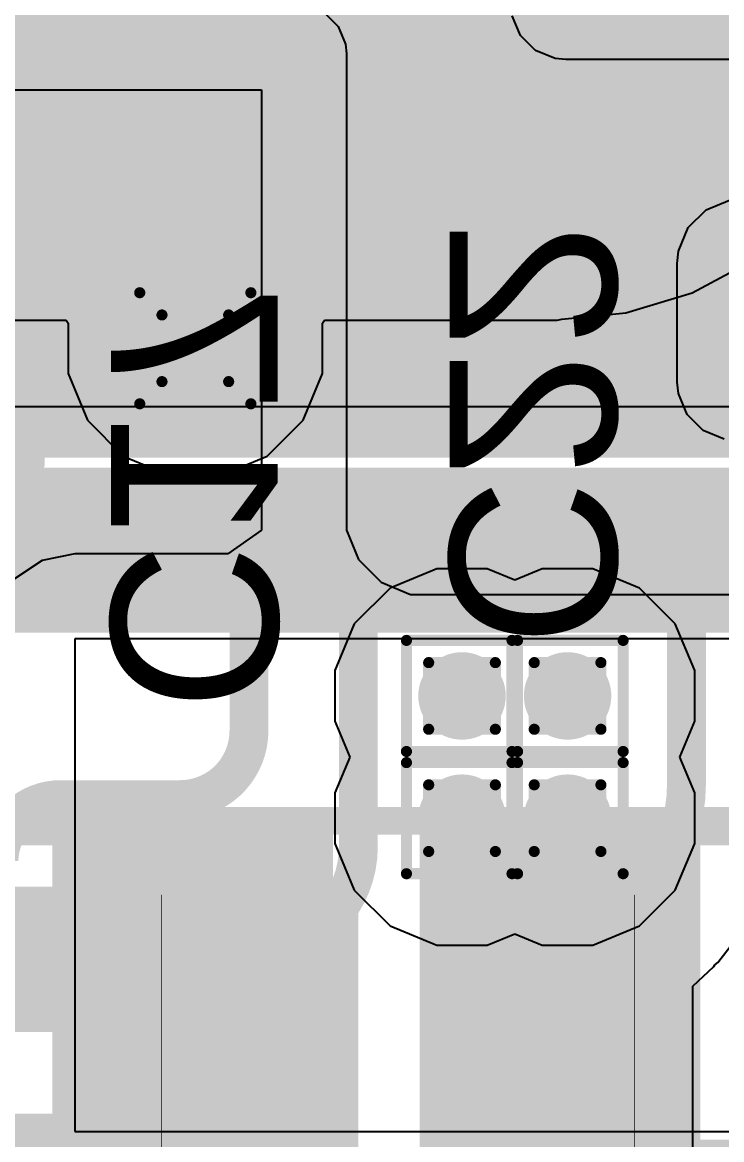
# Model space of a CAD drawing. Header units: inches. Extents: x -12 to 5357, y -8 to 5291.
# Drawn here: x 26.41 to 29.61, y 24.81 to 29.91 of the extents above; entities that cross this region are included whole.
import ezdxf

# ---------------------------------------------------------------- set-up
doc = ezdxf.new("R2010")
doc.units = ezdxf.units.IN
for name, color, linetype in [('Bottom Layer', 5, 'Continuous'), ('Bottom Overlay', 54, 'Continuous'), ('Bottom Paste', 16, 'Continuous'), ('Bottom Solder', 6, 'Continuous'), ('Drill Drawing', 1, 'Continuous'), ('Ground', 16, 'Continuous'), ('Power', 76, 'Continuous'), ('Top Layer', 1, 'Continuous'), ('Top Overlay', 2, 'Continuous'), ('Top Paste', 8, 'Continuous'), ('Top Solder', 216, 'Continuous'), ('Via Holes', 16, 'Continuous')]:
    doc.layers.add(name, color=color, linetype=linetype)
doc.styles.add('Arial', font='', dxfattribs={"height": 0.2})
doc.styles.get('Arial').set_extended_font_data('Arial')

# ---------------------------------------------------------------- blocks, each defined once
blk = doc.blocks.new('48_UFQFPN_7_7__19')
at = {"layer": 'Top Layer'}
for points in [[(-2.8, 2.8), (2.8, 2.8), (2.8, -2.8), (-2.8, -2.8)], [(-3.6, 2.4), (-3.05, 2.4), (-3.05, 2.1), (-3.6, 2.1)], [(-3.6, 1.9), (-3.05, 1.9), (-3.05, 1.6), (-3.6, 1.6)], [(-3.6, 1.4), (-3.05, 1.4), (-3.05, 1.1), (-3.6, 1.1)], [(-3.6, 0.9), (-3.05, 0.9), (-3.05, 0.6), (-3.6, 0.6)], [(-3.6, 0.4), (-3.05, 0.4), (-3.05, 0.1), (-3.6, 0.1)], [(-3.6, -0.1), (-3.05, -0.1), (-3.05, -0.4), (-3.6, -0.4)], [(-3.6, -0.6), (-3.05, -0.6), (-3.05, -0.9), (-3.6, -0.9)]]:
    blk.add_hatch(color=1, dxfattribs=at).paths.add_polyline_path(points)
at = {"layer": 'Top Paste'}
for points in [[(-2.8, 2.8), (2.8, 2.8), (2.8, -2.8), (-2.8, -2.8)], [(-3.6, 2.4), (-3.05, 2.4), (-3.05, 2.1), (-3.6, 2.1)], [(-3.6, 1.9), (-3.05, 1.9), (-3.05, 1.6), (-3.6, 1.6)], [(-3.6, 1.4), (-3.05, 1.4), (-3.05, 1.1), (-3.6, 1.1)], [(-3.6, 0.9), (-3.05, 0.9), (-3.05, 0.6), (-3.6, 0.6)], [(-3.6, 0.4), (-3.05, 0.4), (-3.05, 0.1), (-3.6, 0.1)], [(-3.6, -0.1), (-3.05, -0.1), (-3.05, -0.4), (-3.6, -0.4)], [(-3.6, -0.6), (-3.05, -0.6), (-3.05, -0.9), (-3.6, -0.9)]]:
    blk.add_hatch(color=8, dxfattribs=at).paths.add_polyline_path(points)
at = {"layer": 'Top Solder'}
for points in [[(-2.9016, 2.9016), (2.9016, 2.9016), (2.9016, -2.9016), (-2.9016, -2.9016)], [(-3.7016, 2.5016), (-2.9484, 2.5016), (-2.9484, 1.9984), (-3.7016, 1.9984)], [(-3.7016, 2.0016), (-2.9484, 2.0016), (-2.9484, 1.4984), (-3.7016, 1.4984)], [(-3.7016, 1.5016), (-2.9484, 1.5016), (-2.9484, 0.9984), (-3.7016, 0.9984)], [(-3.7016, 1.0016), (-2.9484, 1.0016), (-2.9484, 0.4984), (-3.7016, 0.4984)], [(-3.7016, 0.5016), (-2.9484, 0.5016), (-2.9484, -0.0016), (-3.7016, -0.0016)], [(-3.7016, 0.0016), (-2.9484, 0.0016), (-2.9484, -0.5016), (-3.7016, -0.5016)], [(-3.7016, -0.4984), (-2.9484, -0.4984), (-2.9484, -1.0016), (-3.7016, -1.0016)]]:
    blk.add_hatch(color=216, dxfattribs=at).paths.add_polyline_path(points)
blk = doc.blocks.new('R___0805_B_41')
at = {"layer": 'Bottom Layer'}
for points in [[(-1.524, 0.635), (-0.508, 0.635), (-0.508, -0.635), (-1.524, -0.635)], [(0.508, 0.635), (1.524, 0.635), (1.524, -0.635), (0.508, -0.635)]]:
    blk.add_hatch(color=5, dxfattribs=at).paths.add_polyline_path(points)
at = {"layer": 'Bottom Paste'}
for points in [[(-1.524, 0.635), (-0.508, 0.635), (-0.508, -0.635), (-1.524, -0.635)], [(0.508, 0.635), (1.524, 0.635), (1.524, -0.635), (0.508, -0.635)]]:
    blk.add_hatch(color=16, dxfattribs=at).paths.add_polyline_path(points)
at = {"layer": 'Bottom Solder'}
for points in [[(-1.6256, 0.7366), (-0.4064, 0.7366), (-0.4064, -0.7366), (-1.6256, -0.7366)], [(0.4064, 0.7366), (1.6256, 0.7366), (1.6256, -0.7366), (0.4064, -0.7366)]]:
    blk.add_hatch(color=6, dxfattribs=at).paths.add_polyline_path(points)
at = {"layer": 'Bottom Overlay', "const_width": 0.127}
for points in [[(-1.6256, 0.7366), (-1.6256, -0.7366)], [(1.6256, 0.7366), (-1.6256, 0.7366)], [(1.6256, 0.7366), (1.6256, -0.7366)], [(1.6256, -0.7366), (-1.6256, -0.7366)]]:
    blk.add_lwpolyline(points, dxfattribs=at)
at = {"layer": 'Bottom Overlay', "const_width": 0.0635}
for points in [[(-1.65735, 0.7366, 1), (-1.59385, 0.7366, 1)], [(-1.65735, 0.7366, 1), (-1.59385, 0.7366, 1)], [(1.59385, 0.7366, 1), (1.65735, 0.7366, 1)], [(1.59385, 0.7366, 1), (1.65735, 0.7366, 1)], [(-1.65735, -0.7366, 1), (-1.59385, -0.7366, 1)], [(-1.65735, -0.7366, 1), (-1.59385, -0.7366, 1)], [(1.59385, -0.7366, 1), (1.65735, -0.7366, 1)], [(1.59385, -0.7366, 1), (1.65735, -0.7366, 1)]]:
    blk.add_lwpolyline(points, format="xyb", close=True, dxfattribs=at)
blk = doc.blocks.new('R___0805_B_42')
at = {"layer": 'Bottom Layer'}
for points in [[(-1.524, 0.635), (-0.508, 0.635), (-0.508, -0.635), (-1.524, -0.635)], [(0.508, 0.635), (1.524, 0.635), (1.524, -0.635), (0.508, -0.635)]]:
    blk.add_hatch(color=5, dxfattribs=at).paths.add_polyline_path(points)
at = {"layer": 'Bottom Paste'}
for points in [[(-1.524, 0.635), (-0.508, 0.635), (-0.508, -0.635), (-1.524, -0.635)], [(0.508, 0.635), (1.524, 0.635), (1.524, -0.635), (0.508, -0.635)]]:
    blk.add_hatch(color=16, dxfattribs=at).paths.add_polyline_path(points)
at = {"layer": 'Bottom Solder'}
for points in [[(-1.6256, 0.7366), (-0.4064, 0.7366), (-0.4064, -0.7366), (-1.6256, -0.7366)], [(0.4064, 0.7366), (1.6256, 0.7366), (1.6256, -0.7366), (0.4064, -0.7366)]]:
    blk.add_hatch(color=6, dxfattribs=at).paths.add_polyline_path(points)
at = {"layer": 'Bottom Overlay', "const_width": 0.127}
for points in [[(-1.6256, -0.7366), (-1.6256, 0.7366)], [(-1.6256, 0.7366), (1.6256, 0.7366)], [(1.6256, -0.7366), (1.6256, 0.7366)], [(-1.6256, -0.7366), (1.6256, -0.7366)]]:
    blk.add_lwpolyline(points, dxfattribs=at)
at = {"layer": 'Bottom Overlay', "const_width": 0.0635}
for points in [[(-1.6574, 0.7366, 1), (-1.5939, 0.7366, 1)], [(-1.6574, 0.7366, 1), (-1.5939, 0.7366, 1)], [(1.5938, 0.7366, 1), (1.6574, 0.7366, 1)], [(1.5938, 0.7366, 1), (1.6574, 0.7366, 1)], [(-1.6574, -0.7366, 1), (-1.5939, -0.7366, 1)], [(-1.6574, -0.7366, 1), (-1.5939, -0.7366, 1)], [(1.5938, -0.7366, 1), (1.6574, -0.7366, 1)], [(1.5938, -0.7366, 1), (1.6574, -0.7366, 1)]]:
    blk.add_lwpolyline(points, format="xyb", close=True, dxfattribs=at)
blk = doc.blocks.new('R___0402_47')
at = {"layer": 'Top Layer'}
for points in [[(-0.6985, -0.3175), (-0.6985, 0.3175), (-0.2413, 0.3175), (-0.2413, -0.3175)], [(0.2413, -0.3175), (0.2413, 0.3175), (0.6985, 0.3175), (0.6985, -0.3175)]]:
    blk.add_hatch(color=1, dxfattribs=at).paths.add_polyline_path(points)
at = {"layer": 'Top Paste'}
for points in [[(-0.6985, -0.3175), (-0.6985, 0.3175), (-0.2413, 0.3175), (-0.2413, -0.3175)], [(0.2413, -0.3175), (0.2413, 0.3175), (0.6985, 0.3175), (0.6985, -0.3175)]]:
    blk.add_hatch(color=8, dxfattribs=at).paths.add_polyline_path(points)
at = {"layer": 'Top Solder'}
for points in [[(-0.7535, -0.3725), (-0.7535, 0.3725), (-0.1863, 0.3725), (-0.1863, -0.3725)], [(0.1863, -0.3725), (0.1863, 0.3725), (0.7535, 0.3725), (0.7535, -0.3725)]]:
    blk.add_hatch(color=216, dxfattribs=at).paths.add_polyline_path(points)
at = {"layer": 'Top Overlay'}
for points, const_width in [([(0.7874, 0.4064), (-0.7874, 0.4064)], 0.127), ([(-0.7874, -0.4064), (-0.7874, 0.4064)], 0.127), ([(0.7874, -0.4064), (0.7874, 0.4064)], 0.127), ([(0.7874, -0.4064), (-0.7874, -0.4064)], 0.127), ([(0.8128, -0.4318), (-0.8128, -0.4318)], 0.00323)]:
    blk.add_lwpolyline(points, dxfattribs=dict(at, const_width=const_width))
for points, const_width in [([(-0.8191, 0.4064, 1), (-0.7556, 0.4064, 1)], 0.0635), ([(-0.8191, 0.4064, 1), (-0.7556, 0.4064, 1)], 0.0635), ([(0.7556, 0.4064, 1), (0.8191, 0.4064, 1)], 0.0635), ([(0.7556, 0.4064, 1), (0.8191, 0.4064, 1)], 0.0635), ([(-0.8191, -0.4064, 1), (-0.7556, -0.4064, 1)], 0.0635), ([(-0.8191, -0.4064, 1), (-0.7556, -0.4064, 1)], 0.0635), ([(0.7556, -0.4064, 1), (0.8191, -0.4064, 1)], 0.0635), ([(0.7556, -0.4064, 1), (0.8191, -0.4064, 1)], 0.0635), ([(-0.8136, -0.4318, 1), (-0.812, -0.4318, 1)], 0.00161), ([(0.812, -0.4318, 1), (0.8136, -0.4318, 1)], 0.00161)]:
    blk.add_lwpolyline(points, format="xyb", close=True, dxfattribs=dict(at, const_width=const_width))
blk = doc.blocks.new('R___0402_48')
at = {"layer": 'Top Layer'}
for points in [[(-0.6985, -0.3175), (-0.6985, 0.3175), (-0.2413, 0.3175), (-0.2413, -0.3175)], [(0.2413, -0.3175), (0.2413, 0.3175), (0.6985, 0.3175), (0.6985, -0.3175)]]:
    blk.add_hatch(color=1, dxfattribs=at).paths.add_polyline_path(points)
at = {"layer": 'Top Paste'}
for points in [[(-0.6985, -0.3175), (-0.6985, 0.3175), (-0.2413, 0.3175), (-0.2413, -0.3175)], [(0.2413, -0.3175), (0.2413, 0.3175), (0.6985, 0.3175), (0.6985, -0.3175)]]:
    blk.add_hatch(color=8, dxfattribs=at).paths.add_polyline_path(points)
at = {"layer": 'Top Solder'}
for points in [[(-0.7535, -0.3725), (-0.7535, 0.3725), (-0.1863, 0.3725), (-0.1863, -0.3725)], [(0.1863, -0.3725), (0.1863, 0.3725), (0.7535, 0.3725), (0.7535, -0.3725)]]:
    blk.add_hatch(color=216, dxfattribs=at).paths.add_polyline_path(points)
at = {"layer": 'Top Overlay'}
for points, const_width in [([(0.7874, 0.4064), (-0.7874, 0.4064)], 0.127), ([(-0.7874, -0.4064), (-0.7874, 0.4064)], 0.127), ([(0.7874, -0.4064), (0.7874, 0.4064)], 0.127), ([(0.7874, -0.4064), (-0.7874, -0.4064)], 0.127), ([(0.8128, -0.4318), (-0.8128, -0.4318)], 0.00323)]:
    blk.add_lwpolyline(points, dxfattribs=dict(at, const_width=const_width))
for points, const_width in [([(-0.8191, 0.4064, 1), (-0.7556, 0.4064, 1)], 0.0635), ([(-0.8191, 0.4064, 1), (-0.7556, 0.4064, 1)], 0.0635), ([(0.7556, 0.4064, 1), (0.8191, 0.4064, 1)], 0.0635), ([(0.7556, 0.4064, 1), (0.8191, 0.4064, 1)], 0.0635), ([(-0.8191, -0.4064, 1), (-0.7556, -0.4064, 1)], 0.0635), ([(-0.8191, -0.4064, 1), (-0.7556, -0.4064, 1)], 0.0635), ([(0.7556, -0.4064, 1), (0.8191, -0.4064, 1)], 0.0635), ([(0.7556, -0.4064, 1), (0.8191, -0.4064, 1)], 0.0635), ([(-0.8136, -0.4318, 1), (-0.812, -0.4318, 1)], 0.00161), ([(0.812, -0.4318, 1), (0.8136, -0.4318, 1)], 0.00161)]:
    blk.add_lwpolyline(points, format="xyb", close=True, dxfattribs=dict(at, const_width=const_width))
blk = doc.blocks.new('R___0402_50')
at = {"layer": 'Top Layer'}
for points in [[(-0.6985, -0.3175), (-0.6985, 0.3175), (-0.2413, 0.3175), (-0.2413, -0.3175)], [(0.2413, -0.3175), (0.2413, 0.3175), (0.6985, 0.3175), (0.6985, -0.3175)]]:
    blk.add_hatch(color=1, dxfattribs=at).paths.add_polyline_path(points)
at = {"layer": 'Top Paste'}
for points in [[(-0.6985, -0.3175), (-0.6985, 0.3175), (-0.2413, 0.3175), (-0.2413, -0.3175)], [(0.2413, -0.3175), (0.2413, 0.3175), (0.6985, 0.3175), (0.6985, -0.3175)]]:
    blk.add_hatch(color=8, dxfattribs=at).paths.add_polyline_path(points)
at = {"layer": 'Top Solder'}
for points in [[(-0.7535, -0.3725), (-0.7535, 0.3725), (-0.1863, 0.3725), (-0.1863, -0.3725)], [(0.1863, -0.3725), (0.1863, 0.3725), (0.7535, 0.3725), (0.7535, -0.3725)]]:
    blk.add_hatch(color=216, dxfattribs=at).paths.add_polyline_path(points)
at = {"layer": 'Top Overlay'}
for points, const_width in [([(-0.7874, 0.4064), (0.7874, 0.4064)], 0.127), ([(-0.7874, 0.4064), (-0.7874, -0.4064)], 0.127), ([(0.7874, 0.4064), (0.7874, -0.4064)], 0.127), ([(-0.7874, -0.4064), (0.7874, -0.4064)], 0.127), ([(-0.8128, -0.4318), (0.8128, -0.4318)], 0.00323)]:
    blk.add_lwpolyline(points, dxfattribs=dict(at, const_width=const_width))
for points, const_width in [([(-0.8191, 0.4064, 1), (-0.7556, 0.4064, 1)], 0.0635), ([(-0.8191, 0.4064, 1), (-0.7556, 0.4064, 1)], 0.0635), ([(0.7556, 0.4064, 1), (0.8191, 0.4064, 1)], 0.0635), ([(0.7556, 0.4064, 1), (0.8191, 0.4064, 1)], 0.0635), ([(-0.8191, -0.4064, 1), (-0.7556, -0.4064, 1)], 0.0635), ([(-0.8191, -0.4064, 1), (-0.7556, -0.4064, 1)], 0.0635), ([(0.7556, -0.4064, 1), (0.8191, -0.4064, 1)], 0.0635), ([(0.7556, -0.4064, 1), (0.8191, -0.4064, 1)], 0.0635), ([(-0.8136, -0.4318, 1), (-0.812, -0.4318, 1)], 0.00161), ([(0.812, -0.4318, 1), (0.8136, -0.4318, 1)], 0.00161)]:
    blk.add_lwpolyline(points, format="xyb", close=True, dxfattribs=dict(at, const_width=const_width))
blk = doc.blocks.new('C___0402_B_101')
at = {"layer": 'Bottom Layer'}
for points in [[(-0.2413, 0.3175), (-0.2413, -0.3175), (-0.6985, -0.3175), (-0.6985, 0.3175)], [(0.6985, 0.3175), (0.6985, -0.3175), (0.2413, -0.3175), (0.2413, 0.3175)]]:
    blk.add_hatch(color=5, dxfattribs=at).paths.add_polyline_path(points)
at = {"layer": 'Bottom Paste'}
for points in [[(-0.2413, 0.3175), (-0.2413, -0.3175), (-0.6985, -0.3175), (-0.6985, 0.3175)], [(0.6985, 0.3175), (0.6985, -0.3175), (0.2413, -0.3175), (0.2413, 0.3175)]]:
    blk.add_hatch(color=16, dxfattribs=at).paths.add_polyline_path(points)
at = {"layer": 'Bottom Solder'}
for points in [[(-0.1813, 0.3775), (-0.1813, -0.3775), (-0.7585, -0.3775), (-0.7585, 0.3775)], [(0.7585, 0.3775), (0.7585, -0.3775), (0.1813, -0.3775), (0.1813, 0.3775)]]:
    blk.add_hatch(color=6, dxfattribs=at).paths.add_polyline_path(points)
at = {"layer": 'Bottom Overlay', "const_width": 0.127}
for points in [[(-0.7874, 0.4064), (-0.7874, -0.4064)], [(-0.2794, 0.4064), (-0.7874, 0.4064)], [(0.7874, 0.4064), (0.2794, 0.4064)], [(0.7874, 0.4064), (0.7874, -0.4064)], [(-0.2794, -0.4064), (-0.7874, -0.4064)], [(0.7874, -0.4064), (0.2794, -0.4064)]]:
    blk.add_lwpolyline(points, dxfattribs=at)
at = {"layer": 'Bottom Overlay', "const_width": 0.0635}
for points in [[(-0.8191, 0.4064, 1), (-0.7556, 0.4064, 1)], [(-0.8191, 0.4064, 1), (-0.7556, 0.4064, 1)], [(-0.3111, 0.4064, 1), (-0.2477, 0.4064, 1)], [(0.2477, 0.4064, 1), (0.3112, 0.4064, 1)], [(0.7557, 0.4064, 1), (0.8192, 0.4064, 1)], [(0.7557, 0.4064, 1), (0.8192, 0.4064, 1)], [(-0.8191, -0.4064, 1), (-0.7556, -0.4064, 1)], [(-0.8191, -0.4064, 1), (-0.7556, -0.4064, 1)], [(-0.3111, -0.4064, 1), (-0.2477, -0.4064, 1)], [(0.2477, -0.4064, 1), (0.3112, -0.4064, 1)], [(0.7557, -0.4064, 1), (0.8192, -0.4064, 1)], [(0.7557, -0.4064, 1), (0.8192, -0.4064, 1)]]:
    blk.add_lwpolyline(points, format="xyb", close=True, dxfattribs=at)
blk = doc.blocks.new('C___0402_B_106')
at = {"layer": 'Bottom Layer'}
for points in [[(-0.2413, 0.3175), (-0.2413, -0.3175), (-0.6985, -0.3175), (-0.6985, 0.3175)], [(0.6985, 0.3175), (0.6985, -0.3175), (0.2413, -0.3175), (0.2413, 0.3175)]]:
    blk.add_hatch(color=5, dxfattribs=at).paths.add_polyline_path(points)
at = {"layer": 'Bottom Paste'}
for points in [[(-0.2413, 0.3175), (-0.2413, -0.3175), (-0.6985, -0.3175), (-0.6985, 0.3175)], [(0.6985, 0.3175), (0.6985, -0.3175), (0.2413, -0.3175), (0.2413, 0.3175)]]:
    blk.add_hatch(color=16, dxfattribs=at).paths.add_polyline_path(points)
at = {"layer": 'Bottom Solder'}
for points in [[(-0.1813, 0.3775), (-0.1813, -0.3775), (-0.7585, -0.3775), (-0.7585, 0.3775)], [(0.7585, 0.3775), (0.7585, -0.3775), (0.1813, -0.3775), (0.1813, 0.3775)]]:
    blk.add_hatch(color=6, dxfattribs=at).paths.add_polyline_path(points)
at = {"layer": 'Bottom Overlay', "const_width": 0.127}
for points in [[(-0.7874, -0.4064), (-0.7874, 0.4064)], [(-0.7874, 0.4064), (-0.2794, 0.4064)], [(0.7874, 0.4064), (0.2794, 0.4064)], [(0.7874, -0.4064), (0.7874, 0.4064)], [(-0.2794, -0.4064), (-0.7874, -0.4064)], [(0.7874, -0.4064), (0.2794, -0.4064)]]:
    blk.add_lwpolyline(points, dxfattribs=at)
at = {"layer": 'Bottom Overlay', "const_width": 0.0635}
for points in [[(-0.8191, 0.4064, 1), (-0.7556, 0.4064, 1)], [(-0.8191, 0.4064, 1), (-0.7556, 0.4064, 1)], [(-0.3112, 0.4064, 1), (-0.2477, 0.4064, 1)], [(0.2477, 0.4064, 1), (0.3111, 0.4064, 1)], [(0.7556, 0.4064, 1), (0.8191, 0.4064, 1)], [(0.7556, 0.4064, 1), (0.8191, 0.4064, 1)], [(-0.8191, -0.4064, 1), (-0.7556, -0.4064, 1)], [(-0.8191, -0.4064, 1), (-0.7556, -0.4064, 1)], [(-0.3112, -0.4064, 1), (-0.2477, -0.4064, 1)], [(0.2477, -0.4064, 1), (0.3111, -0.4064, 1)], [(0.7556, -0.4064, 1), (0.8191, -0.4064, 1)], [(0.7556, -0.4064, 1), (0.8191, -0.4064, 1)]]:
    blk.add_lwpolyline(points, format="xyb", close=True, dxfattribs=at)
blk = doc.blocks.new('C___0402_B_111')
at = {"layer": 'Bottom Layer'}
for points in [[(-0.2413, 0.3175), (-0.2413, -0.3175), (-0.6985, -0.3175), (-0.6985, 0.3175)], [(0.6985, 0.3175), (0.6985, -0.3175), (0.2413, -0.3175), (0.2413, 0.3175)]]:
    blk.add_hatch(color=5, dxfattribs=at).paths.add_polyline_path(points)
at = {"layer": 'Bottom Paste'}
for points in [[(-0.2413, 0.3175), (-0.2413, -0.3175), (-0.6985, -0.3175), (-0.6985, 0.3175)], [(0.6985, 0.3175), (0.6985, -0.3175), (0.2413, -0.3175), (0.2413, 0.3175)]]:
    blk.add_hatch(color=16, dxfattribs=at).paths.add_polyline_path(points)
at = {"layer": 'Bottom Solder'}
for points in [[(-0.1813, 0.3775), (-0.1813, -0.3775), (-0.7585, -0.3775), (-0.7585, 0.3775)], [(0.7585, 0.3775), (0.7585, -0.3775), (0.1813, -0.3775), (0.1813, 0.3775)]]:
    blk.add_hatch(color=6, dxfattribs=at).paths.add_polyline_path(points)
at = {"layer": 'Bottom Overlay', "const_width": 0.127}
for points in [[(-0.7874, 0.4064), (-0.7874, -0.4064)], [(-0.2794, 0.4064), (-0.7874, 0.4064)], [(0.2794, 0.4064), (0.7874, 0.4064)], [(0.7874, 0.4064), (0.7874, -0.4064)], [(-0.7874, -0.4064), (-0.2794, -0.4064)], [(0.2794, -0.4064), (0.7874, -0.4064)]]:
    blk.add_lwpolyline(points, dxfattribs=at)
at = {"layer": 'Bottom Overlay', "const_width": 0.0635}
for points in [[(-0.8191, 0.4064, 1), (-0.7556, 0.4064, 1)], [(-0.8191, 0.4064, 1), (-0.7556, 0.4064, 1)], [(-0.3112, 0.4064, 1), (-0.2477, 0.4064, 1)], [(0.2477, 0.4064, 1), (0.3111, 0.4064, 1)], [(0.7556, 0.4064, 1), (0.8191, 0.4064, 1)], [(0.7556, 0.4064, 1), (0.8191, 0.4064, 1)], [(-0.8191, -0.4064, 1), (-0.7556, -0.4064, 1)], [(-0.8191, -0.4064, 1), (-0.7556, -0.4064, 1)], [(-0.3112, -0.4064, 1), (-0.2477, -0.4064, 1)], [(0.2477, -0.4064, 1), (0.3111, -0.4064, 1)], [(0.7556, -0.4064, 1), (0.8191, -0.4064, 1)], [(0.7556, -0.4064, 1), (0.8191, -0.4064, 1)]]:
    blk.add_lwpolyline(points, format="xyb", close=True, dxfattribs=at)
blk = doc.blocks.new('C___0402_B_112')
at = {"layer": 'Bottom Layer'}
for points in [[(-0.2413, 0.3175), (-0.2413, -0.3175), (-0.6985, -0.3175), (-0.6985, 0.3175)], [(0.6985, 0.3175), (0.6985, -0.3175), (0.2413, -0.3175), (0.2413, 0.3175)]]:
    blk.add_hatch(color=5, dxfattribs=at).paths.add_polyline_path(points)
at = {"layer": 'Bottom Paste'}
for points in [[(-0.2413, 0.3175), (-0.2413, -0.3175), (-0.6985, -0.3175), (-0.6985, 0.3175)], [(0.6985, 0.3175), (0.6985, -0.3175), (0.2413, -0.3175), (0.2413, 0.3175)]]:
    blk.add_hatch(color=16, dxfattribs=at).paths.add_polyline_path(points)
at = {"layer": 'Bottom Solder'}
for points in [[(-0.1813, 0.3775), (-0.1813, -0.3775), (-0.7585, -0.3775), (-0.7585, 0.3775)], [(0.7585, 0.3775), (0.7585, -0.3775), (0.1813, -0.3775), (0.1813, 0.3775)]]:
    blk.add_hatch(color=6, dxfattribs=at).paths.add_polyline_path(points)
at = {"layer": 'Bottom Overlay', "const_width": 0.127}
for points in [[(-0.7874, 0.4064), (-0.7874, -0.4064)], [(-0.7874, 0.4064), (-0.2794, 0.4064)], [(0.2794, 0.4064), (0.7874, 0.4064)], [(0.7874, 0.4064), (0.7874, -0.4064)], [(-0.7874, -0.4064), (-0.2794, -0.4064)], [(0.2794, -0.4064), (0.7874, -0.4064)]]:
    blk.add_lwpolyline(points, dxfattribs=at)
at = {"layer": 'Bottom Overlay', "const_width": 0.0635}
for points in [[(-0.8192, 0.4064, 1), (-0.7557, 0.4064, 1)], [(-0.8192, 0.4064, 1), (-0.7557, 0.4064, 1)], [(-0.3111, 0.4064, 1), (-0.2477, 0.4064, 1)], [(0.2477, 0.4064, 1), (0.3111, 0.4064, 1)], [(0.7557, 0.4064, 1), (0.8192, 0.4064, 1)], [(0.7557, 0.4064, 1), (0.8192, 0.4064, 1)], [(-0.8192, -0.4064, 1), (-0.7557, -0.4064, 1)], [(-0.8192, -0.4064, 1), (-0.7557, -0.4064, 1)], [(-0.3111, -0.4064, 1), (-0.2477, -0.4064, 1)], [(0.2477, -0.4064, 1), (0.3111, -0.4064, 1)], [(0.7557, -0.4064, 1), (0.8192, -0.4064, 1)], [(0.7557, -0.4064, 1), (0.8192, -0.4064, 1)]]:
    blk.add_lwpolyline(points, format="xyb", close=True, dxfattribs=at)

msp = doc.modelspace()

# ---------------------------------------------------------------- hatches: boundary and pattern name
at = {"layer": 'Bottom Layer'}
h = msp.add_hatch(color=5, dxfattribs=at)
edge = h.paths.add_edge_path()
edge.add_arc((27.2056, 28.424), 0.2, 0, 360)
h = msp.add_hatch(color=5, dxfattribs=at)
edge = h.paths.add_edge_path()
edge.add_arc((28.4248, 26.8345), 0.2, 0, 360)
h = msp.add_hatch(color=5, dxfattribs=at)
edge = h.paths.add_edge_path()
edge.add_arc((28.9074, 26.8345), 0.2, 0, 360)
h = msp.add_hatch(color=5, dxfattribs=at)
edge = h.paths.add_edge_path()
edge.add_arc((28.4248, 26.2757), 0.2, 0, 360)
h = msp.add_hatch(color=5, dxfattribs=at)
edge = h.paths.add_edge_path()
edge.add_arc((28.9074, 26.2757), 0.2, 0, 360)
at = {"layer": 'Ground'}
h = msp.add_hatch(color=16, dxfattribs=at)
edge = h.paths.add_edge_path()
edge.add_arc((27.2056, 28.424), 0.2, 0, 360)
h = msp.add_hatch(color=16, dxfattribs=at)
edge = h.paths.add_edge_path()
edge.add_arc((28.4248, 26.8345), 0.2, 0, 360)
h = msp.add_hatch(color=16, dxfattribs=at)
edge = h.paths.add_edge_path()
edge.add_arc((28.9074, 26.8345), 0.2, 0, 360)
h = msp.add_hatch(color=16, dxfattribs=at)
edge = h.paths.add_edge_path()
edge.add_arc((28.4248, 26.2757), 0.2, 0, 360)
h = msp.add_hatch(color=16, dxfattribs=at)
edge = h.paths.add_edge_path()
edge.add_arc((28.9074, 26.2757), 0.2, 0, 360)
at = {"layer": 'Power'}
h = msp.add_hatch(color=76, dxfattribs=at)
edge = h.paths.add_edge_path()
edge.add_arc((27.2056, 28.424), 0.2, 0, 360)
h = msp.add_hatch(color=76, dxfattribs=at)
edge = h.paths.add_edge_path()
edge.add_arc((28.4248, 26.8345), 0.2, 0, 360)
h = msp.add_hatch(color=76, dxfattribs=at)
edge = h.paths.add_edge_path()
edge.add_arc((28.9074, 26.8345), 0.2, 0, 360)
h = msp.add_hatch(color=76, dxfattribs=at)
edge = h.paths.add_edge_path()
edge.add_arc((28.4248, 26.2757), 0.2, 0, 360)
h = msp.add_hatch(color=76, dxfattribs=at)
edge = h.paths.add_edge_path()
edge.add_arc((28.9074, 26.2757), 0.2, 0, 360)
at = {"layer": 'Top Layer'}
h = msp.add_hatch(color=1, dxfattribs=at)
edge = h.paths.add_edge_path()
edge.add_arc((27.2056, 28.424), 0.2, 0, 360)
h = msp.add_hatch(color=1, dxfattribs=at)
edge = h.paths.add_edge_path()
edge.add_arc((28.4248, 26.8345), 0.2, 0, 360)
h = msp.add_hatch(color=1, dxfattribs=at)
edge = h.paths.add_edge_path()
edge.add_arc((28.9074, 26.8345), 0.2, 0, 360)
h = msp.add_hatch(color=1, dxfattribs=at)
edge = h.paths.add_edge_path()
edge.add_arc((28.4248, 26.2757), 0.2, 0, 360)
h = msp.add_hatch(color=1, dxfattribs=at)
edge = h.paths.add_edge_path()
edge.add_arc((28.9074, 26.2757), 0.2, 0, 360)
at = {"layer": 'Via Holes'}
h = msp.add_hatch(color=7, dxfattribs=at)
edge = h.paths.add_edge_path()
edge.add_arc((27.2056, 28.424), 0.1, 0, 360)
h = msp.add_hatch(color=7, dxfattribs=at)
edge = h.paths.add_edge_path()
edge.add_arc((28.4248, 26.8345), 0.1, 0, 360)
h = msp.add_hatch(color=7, dxfattribs=at)
edge = h.paths.add_edge_path()
edge.add_arc((28.9074, 26.8345), 0.1, 0, 360)
h = msp.add_hatch(color=7, dxfattribs=at)
edge = h.paths.add_edge_path()
edge.add_arc((28.4248, 26.2757), 0.1, 0, 360)
h = msp.add_hatch(color=7, dxfattribs=at)
edge = h.paths.add_edge_path()
edge.add_arc((28.9074, 26.2757), 0.1, 0, 360)

# ---------------------------------------------------------------- linework, layer by layer
at = {"layer": 'Bottom Layer'}
for p, q in [((27.7975, 29.9559), (27.8587, 29.8948)), ((28.6918, 29.8545), (28.6545, 29.9446)), ((27.8587, 29.8948), (27.8918, 29.8149)), ((28.7607, 29.7856), (28.6918, 29.8545)), ((27.8918, 29.8149), (27.896, 29.7716)), ((28.8507, 29.7483), (28.7607, 29.7856)), ((27.896, 29.7716), (27.896, 29.7716)), ((27.896, 29.7716), (27.8961, 28.7841)), ((28.8995, 29.7435), (28.8507, 29.7483)), ((31.2214, 29.7435), (28.8995, 29.7435)), ((26.237, 29.6048), (27.5076, 29.6048)), ((27.5076, 29.6048), (27.5076, 28.7841)), ((29.5407, 29.0574), (29.6476, 29.1016)), ((29.4589, 28.9756), (29.5407, 29.0574)), ((29.4147, 28.8687), (29.4589, 28.9756)), ((29.409, 28.8109), (29.4147, 28.8687)), ((29.409, 28.2685), (29.409, 28.8109)), ((27.5076, 28.7841), (27.5076, 27.5926)), ((27.8961, 28.7841), (27.8961, 27.6655)), ((29.4141, 28.2168), (29.409, 28.2685)), ((29.409, 28.2685), (29.409, 28.2685)), ((29.4537, 28.121), (29.4141, 28.2168)), ((29.527, 28.0478), (29.4537, 28.121)), ((29.6227, 28.0082), (29.527, 28.0478)), ((27.8961, 27.6655), (27.8961, 27.5925)), ((27.5076, 27.5926), (27.3548, 27.484)), ((27.8961, 27.5925), (27.9519, 27.4577)), ((26.6541, 27.484), (26.5054, 27.4544)), ((27.3548, 27.484), (26.6541, 27.484)), ((26.5054, 27.4544), (26.3794, 27.3702)), ((27.9519, 27.4577), (28.0552, 27.3544)), ((28.0552, 27.3544), (28.19, 27.2986)), ((28.19, 27.2986), (28.263, 27.2986)), ((28.263, 27.2986), (28.263, 27.2986)), ((28.263, 27.2986), (30.0427, 27.2986)), ((26.6541, 27.0955), (26.6541, 24.8436)), ((29.8438, 27.0955), (26.6541, 27.0955)), ((26.6541, 24.8436), (29.8438, 24.8436))]:
    msp.add_line(p, q, dxfattribs=at)
at = {"layer": 'Bottom Layer', "const_width": 0.381}
for points in [[(26.1609, 29.3017), (27.2041, 29.3017)], [(27.2041, 29.3017), (27.2041, 29.3017)], [(27.2041, 29.3017), (27.2056, 29.3017)], [(27.2056, 28.424), (27.2056, 29.3017)]]:
    msp.add_lwpolyline(points, dxfattribs=at)
at = {"layer": 'Bottom Layer', "const_width": 0.1905}
for points in [[(27.1088, 29.3017, 1), (27.2993, 29.3017, 1)], [(27.1088, 29.3017, 1), (27.2993, 29.3017, 1)], [(27.1088, 29.3017, 1), (27.2993, 29.3017, 1)], [(27.1088, 29.3017, 1), (27.2993, 29.3017, 1)], [(27.1103, 29.3017, 1), (27.3008, 29.3017, 1)], [(27.1103, 29.3017, 1), (27.3008, 29.3017, 1)], [(27.1103, 28.424, 1), (27.3008, 28.424, 1)]]:
    msp.add_lwpolyline(points, format="xyb", close=True, dxfattribs=at)
at = {"layer": 'Drill Drawing', "const_width": 0.0508}
for points in [[(26.9516, 28.678), (27.4596, 28.678)], [(26.9516, 28.17), (26.9516, 28.678)], [(27.4596, 28.17), (27.4596, 28.678)], [(27.0532, 28.5764), (27.358, 28.5764)], [(27.0532, 28.2716), (27.0532, 28.5764)], [(27.358, 28.2716), (27.358, 28.5764)], [(27.0532, 28.2716), (27.358, 28.2716)], [(26.9516, 28.17), (27.4596, 28.17)], [(28.1708, 27.0885), (28.6788, 27.0885)], [(28.1708, 26.5805), (28.1708, 27.0885)], [(28.6534, 27.0885), (29.1614, 27.0885)], [(28.6534, 26.5805), (28.6534, 27.0885)], [(28.6788, 26.5805), (28.6788, 27.0885)], [(29.1614, 26.5805), (29.1614, 27.0885)], [(28.2724, 26.9869), (28.5772, 26.9869)], [(28.2724, 26.6821), (28.2724, 26.9869)], [(28.5772, 26.6821), (28.5772, 26.9869)], [(28.755, 26.9869), (29.0598, 26.9869)], [(28.755, 26.6821), (28.755, 26.9869)], [(29.0598, 26.6821), (29.0598, 26.9869)], [(28.2724, 26.6821), (28.5772, 26.6821)], [(28.755, 26.6821), (29.0598, 26.6821)], [(28.1708, 26.5805), (28.6788, 26.5805)], [(28.6534, 26.5805), (29.1614, 26.5805)], [(28.1708, 26.5297), (28.6788, 26.5297)], [(28.1708, 26.0217), (28.1708, 26.5297)], [(28.6534, 26.5297), (29.1614, 26.5297)], [(28.6534, 26.0217), (28.6534, 26.5297)], [(28.6788, 26.0217), (28.6788, 26.5297)], [(29.1614, 26.0217), (29.1614, 26.5297)], [(28.2724, 26.4281), (28.5772, 26.4281)], [(28.2724, 26.1233), (28.2724, 26.4281)], [(28.5772, 26.1233), (28.5772, 26.4281)], [(28.755, 26.4281), (29.0598, 26.4281)], [(28.755, 26.1233), (28.755, 26.4281)], [(29.0598, 26.1233), (29.0598, 26.4281)], [(28.2724, 26.1233), (28.5772, 26.1233)], [(28.755, 26.1233), (29.0598, 26.1233)], [(28.1708, 26.0217), (28.6788, 26.0217)], [(28.6534, 26.0217), (29.1614, 26.0217)]]:
    msp.add_lwpolyline(points, dxfattribs=at)
at = {"layer": 'Drill Drawing', "const_width": 0.0254}
for points in [[(26.9389, 28.678, 1), (26.9643, 28.678, 1)], [(26.9389, 28.678, 1), (26.9643, 28.678, 1)], [(27.4469, 28.678, 1), (27.4723, 28.678, 1)], [(27.4469, 28.678, 1), (27.4723, 28.678, 1)], [(27.0405, 28.5764, 1), (27.0659, 28.5764, 1)], [(27.0405, 28.5764, 1), (27.0659, 28.5764, 1)], [(27.3453, 28.5764, 1), (27.3707, 28.5764, 1)], [(27.3453, 28.5764, 1), (27.3707, 28.5764, 1)], [(27.0405, 28.2716, 1), (27.0659, 28.2716, 1)], [(27.0405, 28.2716, 1), (27.0659, 28.2716, 1)], [(27.3453, 28.2716, 1), (27.3707, 28.2716, 1)], [(27.3453, 28.2716, 1), (27.3707, 28.2716, 1)], [(26.9389, 28.17, 1), (26.9643, 28.17, 1)], [(26.9389, 28.17, 1), (26.9643, 28.17, 1)], [(27.4469, 28.17, 1), (27.4723, 28.17, 1)], [(27.4469, 28.17, 1), (27.4723, 28.17, 1)], [(28.1581, 27.0885, 1), (28.1835, 27.0885, 1)], [(28.1581, 27.0885, 1), (28.1835, 27.0885, 1)], [(28.6407, 27.0885, 1), (28.6661, 27.0885, 1)], [(28.6407, 27.0885, 1), (28.6661, 27.0885, 1)], [(28.6661, 27.0885, 1), (28.6915, 27.0885, 1)], [(28.6661, 27.0885, 1), (28.6915, 27.0885, 1)], [(29.1487, 27.0885, 1), (29.1741, 27.0885, 1)], [(29.1487, 27.0885, 1), (29.1741, 27.0885, 1)], [(28.2597, 26.9869, 1), (28.2851, 26.9869, 1)], [(28.2597, 26.9869, 1), (28.2851, 26.9869, 1)], [(28.5645, 26.9869, 1), (28.5899, 26.9869, 1)], [(28.5645, 26.9869, 1), (28.5899, 26.9869, 1)], [(28.7423, 26.9869, 1), (28.7677, 26.9869, 1)], [(28.7423, 26.9869, 1), (28.7677, 26.9869, 1)], [(29.0471, 26.9869, 1), (29.0725, 26.9869, 1)], [(29.0471, 26.9869, 1), (29.0725, 26.9869, 1)], [(28.2597, 26.6821, 1), (28.2851, 26.6821, 1)], [(28.2597, 26.6821, 1), (28.2851, 26.6821, 1)], [(28.5645, 26.6821, 1), (28.5899, 26.6821, 1)], [(28.5645, 26.6821, 1), (28.5899, 26.6821, 1)], [(28.7423, 26.6821, 1), (28.7677, 26.6821, 1)], [(28.7423, 26.6821, 1), (28.7677, 26.6821, 1)], [(29.0471, 26.6821, 1), (29.0725, 26.6821, 1)], [(29.0471, 26.6821, 1), (29.0725, 26.6821, 1)], [(28.1581, 26.5805, 1), (28.1835, 26.5805, 1)], [(28.1581, 26.5805, 1), (28.1835, 26.5805, 1)], [(28.6407, 26.5805, 1), (28.6661, 26.5805, 1)], [(28.6407, 26.5805, 1), (28.6661, 26.5805, 1)], [(28.6661, 26.5805, 1), (28.6915, 26.5805, 1)], [(28.6661, 26.5805, 1), (28.6915, 26.5805, 1)], [(29.1487, 26.5805, 1), (29.1741, 26.5805, 1)], [(29.1487, 26.5805, 1), (29.1741, 26.5805, 1)], [(28.1581, 26.5297, 1), (28.1835, 26.5297, 1)], [(28.1581, 26.5297, 1), (28.1835, 26.5297, 1)], [(28.6407, 26.5297, 1), (28.6661, 26.5297, 1)], [(28.6407, 26.5297, 1), (28.6661, 26.5297, 1)], [(28.6661, 26.5297, 1), (28.6915, 26.5297, 1)], [(28.6661, 26.5297, 1), (28.6915, 26.5297, 1)], [(29.1487, 26.5297, 1), (29.1741, 26.5297, 1)], [(29.1487, 26.5297, 1), (29.1741, 26.5297, 1)], [(28.2597, 26.4281, 1), (28.2851, 26.4281, 1)], [(28.2597, 26.4281, 1), (28.2851, 26.4281, 1)], [(28.5645, 26.4281, 1), (28.5899, 26.4281, 1)], [(28.5645, 26.4281, 1), (28.5899, 26.4281, 1)], [(28.7423, 26.4281, 1), (28.7677, 26.4281, 1)], [(28.7423, 26.4281, 1), (28.7677, 26.4281, 1)], [(29.0471, 26.4281, 1), (29.0725, 26.4281, 1)], [(29.0471, 26.4281, 1), (29.0725, 26.4281, 1)], [(28.2597, 26.1233, 1), (28.2851, 26.1233, 1)], [(28.2597, 26.1233, 1), (28.2851, 26.1233, 1)], [(28.5645, 26.1233, 1), (28.5899, 26.1233, 1)], [(28.5645, 26.1233, 1), (28.5899, 26.1233, 1)], [(28.7423, 26.1233, 1), (28.7677, 26.1233, 1)], [(28.7423, 26.1233, 1), (28.7677, 26.1233, 1)], [(29.0471, 26.1233, 1), (29.0725, 26.1233, 1)], [(29.0471, 26.1233, 1), (29.0725, 26.1233, 1)], [(28.1581, 26.0217, 1), (28.1835, 26.0217, 1)], [(28.1581, 26.0217, 1), (28.1835, 26.0217, 1)], [(28.6407, 26.0217, 1), (28.6661, 26.0217, 1)], [(28.6407, 26.0217, 1), (28.6661, 26.0217, 1)], [(28.6661, 26.0217, 1), (28.6915, 26.0217, 1)], [(28.6661, 26.0217, 1), (28.6915, 26.0217, 1)], [(29.1487, 26.0217, 1), (29.1741, 26.0217, 1)], [(29.1487, 26.0217, 1), (29.1741, 26.0217, 1)]]:
    msp.add_lwpolyline(points, format="xyb", close=True, dxfattribs=at)
at = {"layer": 'Ground'}
for p, q in [((28.3092, 27.4155), (28.0957, 27.3271)), ((28.5403, 27.4155), (28.3092, 27.4155)), ((28.6661, 27.3634), (28.5403, 27.4155)), ((28.7918, 27.4155), (28.6661, 27.3634)), ((29.0229, 27.4155), (28.7918, 27.4155)), ((29.2365, 27.3271), (29.0229, 27.4155)), ((28.0957, 27.3271), (27.9322, 27.1636)), ((29.3999, 27.1636), (29.2365, 27.3271)), ((27.9322, 27.1636), (27.8438, 26.9501)), ((29.4884, 26.9501), (29.3999, 27.1636)), ((27.8438, 26.9501), (27.8438, 26.719)), ((29.4884, 26.719), (29.4884, 26.9501)), ((27.8438, 26.719), (27.9116, 26.5551)), ((29.4205, 26.5551), (29.4884, 26.719)), ((27.9116, 26.5551), (27.8438, 26.3913)), ((29.4884, 26.3913), (29.4205, 26.5551)), ((27.8438, 26.3913), (27.8438, 26.1602)), ((29.4884, 26.1602), (29.4884, 26.3913)), ((27.8438, 26.1602), (27.9322, 25.9466)), ((29.3999, 25.9466), (29.4884, 26.1602)), ((27.9322, 25.9466), (28.0957, 25.7832)), ((29.2365, 25.7832), (29.3999, 25.9466)), ((28.0957, 25.7832), (28.3092, 25.6947)), ((28.5403, 25.6947), (28.6661, 25.7468)), ((28.6661, 25.7468), (28.7918, 25.6947)), ((29.0229, 25.6947), (29.2365, 25.7832)), ((28.3092, 25.6947), (28.5403, 25.6947)), ((28.7918, 25.6947), (29.0229, 25.6947))]:
    msp.add_line(p, q, dxfattribs=at)
at = {"layer": 'Power'}
for p, q in [((29.4765, 28.6781), (29.7552, 28.827)), ((29.1742, 28.5864), (29.4765, 28.6781)), ((28.8598, 28.5532), (28.8817, 28.5576)), ((28.8817, 28.5576), (29.1742, 28.5864)), ((24.9508, 28.5532), (26.6154, 28.5532)), ((26.6154, 28.5532), (26.6246, 28.5395)), ((26.6246, 28.5395), (26.6246, 28.3084)), ((27.7866, 28.5395), (27.7957, 28.5532)), ((27.7866, 28.3084), (27.7866, 28.5395)), ((27.7957, 28.5532), (28.8598, 28.5532)), ((26.6246, 28.3084), (26.713, 28.0949)), ((27.6981, 28.0949), (27.7866, 28.3084)), ((26.713, 28.0949), (26.8765, 27.9314)), ((27.5347, 27.9314), (27.6981, 28.0949)), ((26.8765, 27.9314), (27.09, 27.843)), ((27.3211, 27.843), (27.5347, 27.9314)), ((27.09, 27.843), (27.3211, 27.843))]:
    msp.add_line(p, q, dxfattribs=at)
at = {"layer": 'Power', "const_width": 0.254}
for points in [[(29.4508, 30.2903, -0.414214), (28.7461, 29.5856)], [(29.9556, 30.167, -0.414214), (28.8598, 29.0712)]]:
    msp.add_lwpolyline(points, format="xyb", dxfattribs=at)
for points in [[(21.9409, 29.5856), (28.7461, 29.5856)], [(24.3764, 29.0712), (28.8598, 29.0712)]]:
    msp.add_lwpolyline(points, dxfattribs=at)
at = {"layer": 'Power', "const_width": 0.127}
for points in [[(28.6826, 29.5856, 1), (28.8096, 29.5856, 1)], [(28.6826, 29.5856, 1), (28.8096, 29.5856, 1)], [(28.7963, 29.0712, 1), (28.9233, 29.0712, 1)], [(28.7963, 29.0712, 1), (28.9233, 29.0712, 1)]]:
    msp.add_lwpolyline(points, format="xyb", close=True, dxfattribs=at)
at = {"layer": 'Top Layer'}
for p, q in [((31.3698, 28.157), (26.0318, 28.157)), ((29.5941, 25.6154), (29.7767, 25.8533)), ((29.4804, 25.5071), (29.5755, 25.5981)), ((29.5755, 25.5981), (29.5801, 25.6047)), ((29.5801, 25.6047), (29.5941, 25.6154)), ((29.4804, 24.9713), (29.4804, 25.5071)), ((29.4804, 24.0315), (29.4804, 24.9713))]:
    msp.add_line(p, q, dxfattribs=at)
at = {"layer": 'Top Layer', "const_width": 0.1778}
for points in [[(27.4508, 26.6747), (27.4508, 27.501)], [(27.9508, 26.1434), (27.9508, 27.501)], [(29.4508, 26.4276), (29.4508, 27.501)], [(26.5889, 26.3605), (27.1366, 26.3605)], [(29.0105, 25.7206), (29.2443, 25.9443)], [(27.71, 25.7206), (27.7881, 25.7881)], [(27.4814, 25.5809), (27.71, 25.7206)], [(28.7819, 25.5809), (29.0105, 25.7206)]]:
    msp.add_lwpolyline(points, dxfattribs=at)
at = {"layer": 'Top Layer', "const_width": 0.0889}
for points in [[(27.4064, 27.501, 1), (27.4953, 27.501, 1)], [(27.9064, 27.501, 1), (27.9953, 27.501, 1)], [(29.4064, 27.501, 1), (29.4953, 27.501, 1)], [(27.4064, 26.6747, 1), (27.4953, 26.6747, 1)], [(27.4064, 26.6747, 1), (27.4953, 26.6747, 1)], [(29.4064, 26.4276, 1), (29.4953, 26.4276, 1)], [(29.4064, 26.4276, 1), (29.4953, 26.4276, 1)], [(26.5445, 26.3605, 1), (26.6334, 26.3605, 1)], [(26.5445, 26.3605, 1), (26.6334, 26.3605, 1)], [(27.0921, 26.3605, 1), (27.181, 26.3605, 1)], [(27.0921, 26.3605, 1), (27.181, 26.3605, 1)], [(27.9064, 26.1434, 1), (27.9953, 26.1434, 1)], [(27.9064, 26.1434, 1), (27.9953, 26.1434, 1)], [(29.1999, 25.9443, 1), (29.2888, 25.9443, 1)], [(29.1999, 25.9443, 1), (29.2888, 25.9443, 1)], [(27.7437, 25.7881, 1), (27.8326, 25.7881, 1)], [(27.7437, 25.7881, 1), (27.8326, 25.7881, 1)], [(27.6655, 25.7206, 1), (27.7544, 25.7206, 1)], [(27.6655, 25.7206, 1), (27.7544, 25.7206, 1)], [(28.966, 25.7206, 1), (29.0549, 25.7206, 1)], [(28.966, 25.7206, 1), (29.0549, 25.7206, 1)], [(27.4369, 25.5809, 1), (27.5258, 25.5809, 1)], [(28.7374, 25.5809, 1), (28.8263, 25.5809, 1)]]:
    msp.add_lwpolyline(points, format="xyb", close=True, dxfattribs=at)
at = {"layer": 'Top Layer', "const_width": 0.1778}
for points in [[(27.4508, 26.6747, -0.414214), (27.1366, 26.3605)], [(29.4508, 26.4276, -0.204663), (29.2443, 25.9443)], [(26.3078, 26.0794, -0.414214), (26.5889, 26.3605)], [(27.9508, 26.1434, -0.218005), (27.7881, 25.7881)]]:
    msp.add_lwpolyline(points, format="xyb", dxfattribs=at)
at = {"layer": 'Top Overlay', "const_width": 0.127}
msp.add_lwpolyline([(25.5616, 26.2636), (31.8783, 26.2636)], dxfattribs=at)

# ---------------------------------------------------------------- block references
for name, p, rotation in [('48_UFQFPN_7_7__19', (28.7008, 30.826), 90), ('C___0402_B_112', (26.1609, 29.7716), 90), ('C___0402_B_111', (27.2041, 29.7716), 90), ('C___0402_B_106', (29.9532, 28.0278), 270), ('C___0402_B_101', (25.6667, 28.3072), 180), ('R___0805_B_41', (26.1461, 25.4786), 180), ('R___0402_48', (26.3078, 25.111), 270), ('R___0402_47', (27.4814, 25.111), 270), ('R___0402_50', (28.7819, 25.111), 90)]:
    msp.add_blockref(name, p, dxfattribs=dict(rotation=rotation))
msp.add_blockref('R___0805_B_42', (29.92, 25.4786))

# ---------------------------------------------------------------- texts
at = {"layer": 'Bottom Overlay', "style": 'Arial', "text_generation_flag": 2}
for s, p in [('C22', (28.3683, 27.058)), ('C17', (26.8202, 26.7647))]:
    msp.add_text(s, height=0.762, rotation=270, dxfattribs=at).set_placement(p)

doc.saveas('drawing.dxf')
